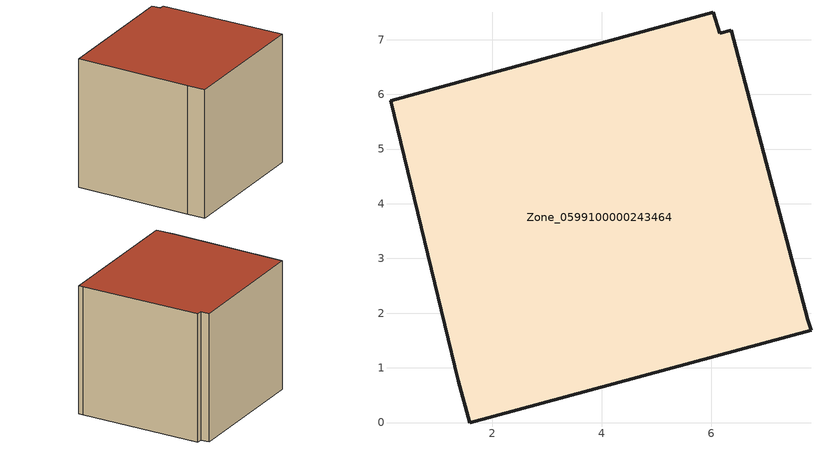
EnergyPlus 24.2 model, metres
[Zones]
Zone_0599100000243464
 floor ground (C_G): 6.03,7.5 6.15,7.12 6.37,7.17 7.77,1.88 7.82,1.69 1.58,0 1.38,0.77 0.14,5.89 z0
 wall outside (C_F): 0.14,5.89 1.38,0.77 1.58,0 7.82,1.69 7.77,1.88 6.37,7.17 6.15,7.12 6.03,7.5 0.14,5.89 z0:5.79
 roof outside (C_R): 6.15,7.12 6.03,7.5 0.14,5.89 1.38,0.77 1.58,0 7.82,1.69 7.77,1.88 6.37,7.17 z5.79
[BUILDING]
Pand.0599100000243464: North Axis=0; Terrain=City; Loads Convergence Tolerance Value=0.04; Temperature Convergence Tolerance Value=0.4; Solar Distribution=FullExterior; Maximum Number of Warmup Days=25; Minimum Number of Warmup Days=1
[Site:Location]
Rotterdam.The.Hague.AP_ZH_NLD Design_Conditions: Latitude=51.96; Longitude=4.45; Time Zone=1; Elevation=-4.5
[SITE:GROUNDTEMPERATURE:BUILDINGSURFACE]
18, 18, 18, 18, 18, 18, 18, 18, 18, 18, 18, 18
[MATERIAL] Thermal Absorptance=0.9; Solar Absorptance=0.7; Visible Absorptance=0.7
Name | Roughness | Thickness | Conductivity | Density | Specific Heat
G.TC.1946-1964 | MediumSmooth | 0.15 | 1 | 540 | 1210
F.TC.1946-1964 | Rough | 0.3 | 0.857143 | 1920 | 840
R.TC.1946-1964 | MediumRough | 0.2 | 0.235294 | 1500 | 1000
[CONSTRUCTION]
C_G: G.TC.1946-1964
C_F: F.TC.1946-1964
C_R: R.TC.1946-1964
[ZONE]
Zone_0599100000243464: Type=1; Multiplier=1; Ceiling Height=Autocalculate; Volume=Autocalculate; Floor Area=autocalculate; Part of Total Floor Area=Yes
[ZONEINFILTRATION:DESIGNFLOWRATE]
Infil_Zone_0599100000243464: Zone or ZoneList or Space or SpaceList=Zone_0599100000243464; Schedule=AlwaysOn; Design Flow Rate Calculation Method=Flow/Area; Flow Rate per Floor Area=0.003; Constant Term Coefficient=1; Temperature Term Coefficient=0; Velocity Term Coefficient=0; Velocity Squared Term Coefficient=0
[HVACTEMPLATE:ZONE:IDEALLOADSAIRSYSTEM]
Zone_0599100000243464: Maximum Heating Supply Air Temperature=50; Minimum Cooling Supply Air Temperature=13; Maximum Heating Supply Air Humidity Ratio=0.0156; Minimum Cooling Supply Air Humidity Ratio=0.0077; Heating Limit=NoLimit; Cooling Limit=NoLimit; Dehumidification Control Type=ConstantSensibleHeatRatio; Cooling Sensible Heat Ratio=0.7; Dehumidification Setpoint=60; Humidification Control Type=None; Humidification Setpoint=30; Outdoor Air Method=None; Outdoor Air Flow Rate per Person=0.00944; Outdoor Air Flow Rate per Zone Floor Area=0; Outdoor Air Flow Rate per Zone=0; Demand Controlled Ventilation Type=None; Outdoor Air Economizer Type=NoEconomizer; Heat Recovery Type=None; Sensible Heat Recovery Effectiveness=0.7; Latent Heat Recovery Effectiveness=0.65
[ZONECONTROL:THERMOSTAT]
ThermostatControl_Zone_0599100000243464: Zone or ZoneList=Zone_0599100000243464; Control Type Schedule=DualSetpointControlType; Control 1=Thermostat_Zone_0599100000243464; Temperature Difference Between Cutout And Setpoint=0
[THERMOSTATSETPOINT:DUALSETPOINT]
Thermostat_Zone_0599100000243464: Heating Setpoint Temperature Schedule=HeatingSetpoint_Zone_0599100000243464; Cooling Setpoint Temperature Schedule=CoolingSetpoint_Zone_0599100000243464
[SCHEDULE:COMPACT]
HeatingSetpoint_Zone_0599100000243464: Through: 12/31, For: AllDays, Until: 24:00, 21
CoolingSetpoint_Zone_0599100000243464: Through: 12/31, For: AllDays, Until: 24:00, 24
DualSetpointControlType: Through: 12/31, For: AllDays, Until: 24:00, 4
AlwaysOn: Through: 12/31, For: AllDays, Until: 24:00, 1
